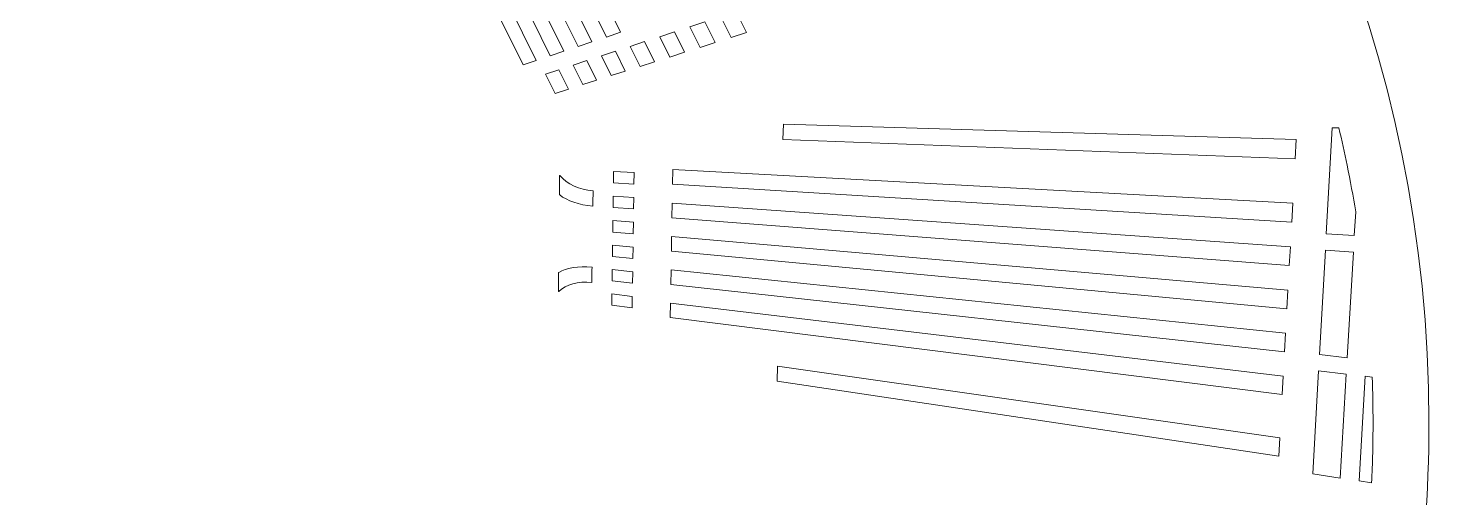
# Model space of a CAD drawing. Header units: millimetres. Extents: x -751 to 1411, y -446 to 1681.
# Drawn here: x 804 to 1330, y 1152 to 1329 of the extents above; entities that cross this region are included whole.
import ezdxf

# ---------------------------------------------------------------- set-up
doc = ezdxf.new("R2010")
doc.units = ezdxf.units.MM
doc.header["$MEASUREMENT"] = 0
doc.layers.add('Layer 3', color=7, linetype='Continuous')

msp = doc.modelspace()

# ---------------------------------------------------------------- linework, layer by layer
at = {"layer": 'Layer 3', "lineweight": 0}
for points in [[(1010.25, 1346.7), (1015.5, 1348.58), (1026.09, 1327.11), (1020.79, 1325.34), (1010.25, 1346.7)], [(999.68, 1342.9), (1004.81, 1344.74), (1015.3, 1323.51), (1010.11, 1321.78), (999.68, 1342.9)], [(984.14, 1337.32), (994.41, 1316.55), (989.45, 1314.89), (979.22, 1335.55), (984.14, 1337.32)], [(989.34, 1339.19), (994.36, 1340.99), (1004.74, 1319.99), (999.67, 1318.3), (989.34, 1339.19)], [(1057.73, 1331), (1061.54, 1323.26), (1055.9, 1321.46), (1052.11, 1329.17), (1057.73, 1331)], [(1069.46, 1334.84), (1073.3, 1327), (1067.53, 1325.16), (1063.7, 1332.95), (1069.46, 1334.84)], [(1046.28, 1327.26), (1050.04, 1319.6), (1044.53, 1317.84), (1040.78, 1325.46), (1046.28, 1327.26)], [(1035.07, 1323.6), (1038.8, 1316.03), (1033.41, 1314.31), (1029.7, 1321.84), (1035.07, 1323.6)], [(1013.4, 1316.51), (1017.06, 1309.11), (1011.9, 1307.47), (1008.26, 1314.83), (1013.4, 1316.51)], [(1024.12, 1320.02), (1027.81, 1312.53), (1022.54, 1310.85), (1018.86, 1318.3), (1024.12, 1320.02)], [(1002.92, 1313.09), (1006.54, 1305.77), (1001.49, 1304.16), (997.89, 1311.44), (1002.92, 1313.09)], [(1087.03, 1286.88), (1087.16, 1292.67), (1279.68, 1286.84), (1279.29, 1279.69), (1087.03, 1286.88)], [(1023.38, 1270.63), (1023.44, 1274.92), (1031.15, 1274.49), (1031.09, 1270.15), (1023.38, 1270.63)], [(1045.57, 1270.12), (1045.67, 1275.59), (1278.39, 1263.03), (1278, 1255.92), (1045.57, 1270.12)], [(1023.25, 1261.39), (1023.31, 1265.67), (1031.01, 1265.14), (1030.95, 1260.82), (1023.25, 1261.39)], [(1045.35, 1257.54), (1045.45, 1262.99), (1277.5, 1246.67), (1277.11, 1239.61), (1045.35, 1257.54)], [(1023.12, 1252.18), (1023.18, 1256.45), (1030.87, 1255.82), (1030.81, 1251.51), (1023.12, 1252.18)], [(1023, 1242.99), (1023.06, 1247.25), (1030.74, 1246.53), (1030.67, 1242.23), (1023, 1242.99)], [(1045.14, 1245.01), (1045.23, 1250.44), (1276.61, 1230.4), (1276.23, 1223.37), (1045.14, 1245.01)], [(1288.43, 1206.16), (1290.65, 1245.37), (1301.15, 1244.62), (1298.84, 1205.02), (1288.43, 1206.16)], [(1022.87, 1233.83), (1022.93, 1238.08), (1030.6, 1237.27), (1030.53, 1232.98), (1022.87, 1233.83)], [(1044.92, 1232.53), (1045.02, 1237.94), (1275.73, 1214.22), (1275.35, 1207.23), (1044.92, 1232.53)], [(1030.46, 1228.03), (1030.39, 1223.76), (1022.75, 1224.7), (1022.8, 1228.93), (1030.46, 1228.03)], [(1044.71, 1220.09), (1044.8, 1225.48), (1274.85, 1198.11), (1274.47, 1191.16), (1044.71, 1220.09)], [(1273.59, 1174.97), (1273.22, 1168.06), (1084.86, 1196.16), (1085, 1201.79), (1273.59, 1174.97)], [(1298.49, 1198.88), (1296.21, 1159.85), (1285.9, 1161.44), (1288.09, 1200.08), (1298.49, 1198.88)]]:
    msp.add_lwpolyline(points, dxfattribs=at)
for points, knots in [([(1329.54, 1180.7), (1329.54, 1456.84), (1105.68, 1680.7), (829.54, 1680.7), (553.39, 1680.7), (329.54, 1456.84), (329.54, 1180.7), (329.54, 904.55), (553.39, 680.7), (829.54, 680.7), (995.26, 680.7), (1142.15, 761.32), (1233.12, 885.49), (1233.12, 885.49), (1233.3, 885.36), (1233.3, 885.36), (1236.17, 889.05), (1238.96, 892.81), (1241.43, 896.78), (1241.43, 896.78), (1241.25, 896.9), (1241.25, 896.9), (1296.93, 977.52), (1329.54, 1075.3), (1329.54, 1180.7)], [0, 0, 0, 0, 1, 1, 1, 2, 2, 2, 3, 3, 3, 4, 4, 4, 5, 5, 5, 6, 6, 6, 7, 7, 7, 8, 8, 8, 8]), ([(1298.8, 1277.25), (1299.99, 1271.46), (1301.06, 1265.64), (1302.03, 1259.8), (1302.03, 1259.8), (1301.51, 1250.86), (1301.51, 1250.86), (1301.51, 1250.86), (1291, 1251.54), (1291, 1251.54), (1291, 1251.54), (1293.25, 1291.32), (1293.25, 1291.32), (1293.25, 1291.32), (1295.71, 1291.26), (1295.71, 1291.26), (1296.81, 1286.6), (1297.85, 1281.93), (1298.8, 1277.25)], [0, 0, 0, 0, 1, 1, 1, 2, 2, 2, 3, 3, 3, 4, 4, 4, 5, 5, 5, 6, 6, 6, 6]), ([(1003.2, 1266.1), (1003.2, 1266.1), (1003.11, 1266.11), (1003.11, 1266.11), (1003.11, 1266.11), (1003.19, 1273.35), (1003.19, 1273.35), (1003.19, 1273.35), (1003.28, 1273.35), (1003.28, 1273.35), (1006.02, 1270.19), (1010.52, 1267.94), (1015.71, 1267.6), (1015.71, 1267.6), (1015.65, 1262.94), (1015.65, 1262.94), (1015.65, 1262.94), (1015.63, 1261.89), (1015.63, 1261.89), (1010.46, 1262.28), (1005.95, 1263.91), (1003.2, 1266.1)], [0, 0, 0, 0, 1, 1, 1, 2, 2, 2, 3, 3, 3, 4, 4, 4, 5, 5, 5, 6, 6, 6, 7, 7, 7, 7]), ([(1015.35, 1238.94), (1015.35, 1238.94), (1015.33, 1237.9), (1015.33, 1237.9), (1015.33, 1237.9), (1015.28, 1233.29), (1015.28, 1233.29), (1010.13, 1233.87), (1005.6, 1232.46), (1002.82, 1229.84), (1002.82, 1229.84), (1002.73, 1229.85), (1002.73, 1229.85), (1002.73, 1229.85), (1002.81, 1237.01), (1002.81, 1237.01), (1002.81, 1237.01), (1002.89, 1237), (1002.89, 1237), (1005.67, 1238.68), (1010.19, 1239.49), (1015.35, 1238.94)], [0, 0, 0, 0, 1, 1, 1, 2, 2, 2, 3, 3, 3, 4, 4, 4, 5, 5, 5, 6, 6, 6, 7, 7, 7, 7]), ([(1305.63, 1198.05), (1305.63, 1198.05), (1308.23, 1197.75), (1308.23, 1197.75), (1308.43, 1192.07), (1308.54, 1186.38), (1308.54, 1180.7), (1308.54, 1173.14), (1308.35, 1165.58), (1308, 1158.04), (1308, 1158.04), (1303.3, 1158.76), (1303.3, 1158.76), (1303.3, 1158.76), (1305.63, 1198.05), (1305.63, 1198.05)], [0, 0, 0, 0, 1, 1, 1, 2, 2, 2, 3, 3, 3, 4, 4, 4, 5, 5, 5, 5])]:
    msp.add_open_spline(points, degree=3, knots=knots, dxfattribs=at)

doc.saveas('drawing.dxf')
